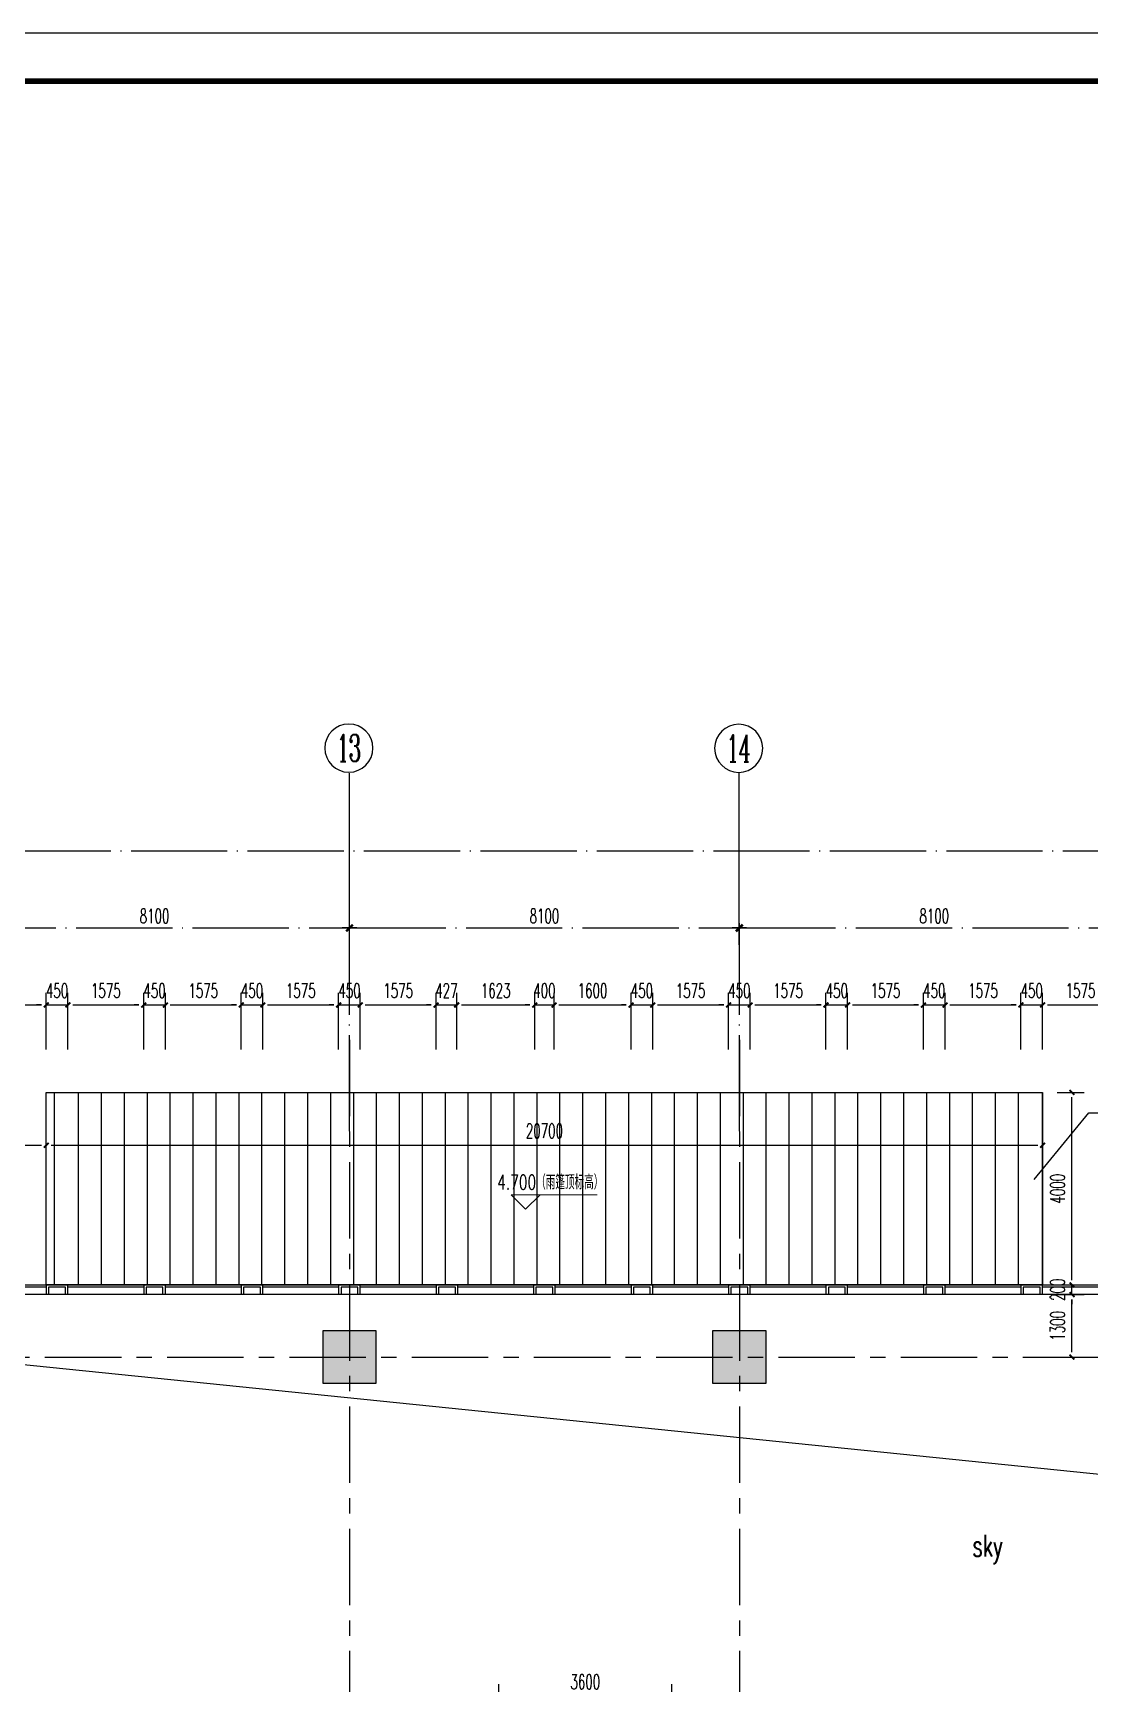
# Model space of a CAD drawing. Extents: x 824790 to 994147, y 4290613 to 4374713.
# Drawn here: x 917935 to 939895, y 4340402 to 4374713 of the extents above; entities that cross this region are included whole.
import ezdxf
from ezdxf.enums import TextEntityAlignment as Align

# ---------------------------------------------------------------- set-up
doc = ezdxf.new("R2010")
doc.units = 0
doc.header["$LTSCALE"] = 1000
doc.header["$MEASUREMENT"] = 0
for name, pattern in [('ACAD_ISO08W100', [36, 24, -3, 6, -3]), ('CENTER', [50.8, 31.75, -6.35, 6.35, -6.35]), ('DOTE', [2.42, 2, -0.2, 0.02, -0.2])]:
    doc.linetypes.add(name, pattern=pattern)
doc.layers.get('0').update_dxf_attribs({"color": 255, "linetype": 'CONTINUOUS'})
for name, color, linetype in [('A-AXIS', 3, 'CONTINUOUS'), ('A-AXIS-TEXT', 7, 'CONTINUOUS'), ('A-DIM', 201, 'CONTINUOUS'), ('A-DOTE', 8, 'ACAD_ISO08W100'), ('A-FIN-GRAN', 34, 'CONTINUOUS'), ('A-LINE', 254, 'CONTINUOUS'), ('A-NOTE', 150, 'CONTINUOUS'), ('A-TEXT-CN', 31, 'CONTINUOUS'), ('A-WALL', 2, 'CONTINUOUS'), ('A-WINDOW', 4, 'CONTINUOUS'), ('A_DIM_EX1', 171, 'CONTINUOUS'), ('AXIS_TEXT', 7, 'CONTINUOUS'), ('DOTE', 17, 'DOTE'), ('HATCH-F252', 252, 'CONTINUOUS'), ('S-COLUMN', 1, 'CONTINUOUS'), ('WINDOW', 4, 'CONTINUOUS'), ('图框', 7, 'CONTINUOUS')]:
    doc.layers.add(name, color=color, linetype=linetype)
doc.layers.add('A_LEVEL', color=135, linetype='CONTINUOUS', lineweight=0)
doc.styles.add('COMPLEX', font='COMPLEX')
doc.styles.add('DIM_FONT', font='SIMPLEX.shx', dxfattribs={"width": 0.6, "bigfont": 'GBCBIG.shx'})
doc.styles.add('MEN', font='tjromans.shx', dxfattribs={"width": 0.7, "bigfont": 'tjhztxt.shx'})
doc.styles.add('TONGJI-FONT', font='simplex.shx')
doc.dimstyles.new('DIM100', dxfattribs={"dimscale": 100, "dimtxt": 3, "dimasz": 0.01, "dimexe": 1, "dimexo": 1, "dimgap": 1, "dimtad": 1, "dimdec": 0, "dimtxsty": 'DIM_FONT', "dimblk1": 'h-_DIMX', "dimblk2": 'h-_DIMX', "dimsah": 1, "dimcen": 0.01, "dimclrd": 256, "dimclre": 256, "dimclrt": 7, "dimadec": 3, "dimazin": 3, "dimtfac": 1, "dimtdec": 0, "dimtix": 1, "dimtmove": 2, "dimatfit": 3, "dimldrblk": 'h-_DIMX', "dimtzin": 5, "dimarcsym": 0})
doc.dimstyles.new('DIMN', dxfattribs={"dimtxt": 300, "dimasz": 100, "dimexe": 250, "dimexo": 300, "dimgap": 150, "dimtad": 1, "dimdec": 0, "dimtxsty": 'DIM_FONT', "dimblk": 'h-_ArchTick', "dimcen": 2.5, "dimclrt": 7, "dimazin": 2, "dimtfac": 1, "dimtdec": 0, "dimtix": 1, "dimtmove": 2, "dimatfit": 3, "dimarcsym": 0})

# ---------------------------------------------------------------- blocks, each defined once
blk = doc.blocks.new('h-_DIMX')
blk.add_line((-150, 0), (150, 0))
at = {"const_width": 50}
blk.add_lwpolyline([(-70, -70), (70, 70)], dxfattribs=at)
blk = doc.blocks.new('h-_AXISO')
blk.add_circle((0, 0), 0.5)
at = {"layer": 'A-AXIS-TEXT', "style": 'COMPLEX', "width": 1.041667}
blk.add_attdef('A', text='', height=0.56, dxfattribs=at).set_placement((-0.25, -0.28), (0.25, -0.28), align=Align.FIT)
blk = doc.blocks.new('h-轴号横')
at = {"layer": 'DOTE', "linetype": 'ACAD_ISO08W100'}
for p, q in [((-2515961, -1877417), (-2515961, -1873854)), ((-2507861, -1877415), (-2507861, -1873853))]:
    blk.add_line(p, q, dxfattribs=at)
at = {"layer": 'A-AXIS'}
ref = blk.add_blockref('h-_AXISO', (-2515974, -1873330), dxfattribs=dict(at, xscale=-1000, yscale=1000, zscale=1000))
ref.add_attrib('A', '13', dxfattribs={"layer": 'AXIS_TEXT', "height": 560, "style": 'COMPLEX', "width": 0.646552}).set_placement((-2516224, -1873610), (-2515724, -1873610), align=Align.FIT)
ref = blk.add_blockref('h-_AXISO', (-2507874, -1873334), dxfattribs=dict(at, xscale=-1000, yscale=1000, zscale=1000))
ref.add_attrib('A', '14', dxfattribs={"layer": 'AXIS_TEXT', "height": 560, "style": 'COMPLEX', "width": 0.604839}).set_placement((-2508124, -1873614), (-2507624, -1873614), align=Align.FIT)
blk = doc.blocks.new('h-1')
at = {"layer": '图框'}
blk.add_line((2162, 399.3), (675.75, 399.3), dxfattribs=at)
at = {"layer": '图框', "const_width": 1.2}
blk.add_lwpolyline([(2152, -431.7), (2152, 389.3), (700.75, 389.3), (700.75, -431.7)], close=True, dxfattribs=at)
blk = doc.blocks.new('h-2层裙房幕墙')
at = {"layer": 'A-FIN-GRAN'}
for p, q in [((817261, 4036435), (816811, 4036435)), ((816811, 4036435), (816811, 4036235)), ((817211, 4036385), (816861, 4036385)), ((816861, 4036385), (816861, 4036235)), ((817211, 4036235), (817211, 4036385)), ((817261, 4036235), (817261, 4036435)), ((819286, 4036435), (818836, 4036435)), ((818836, 4036435), (818836, 4036235)), ((819236, 4036385), (818886, 4036385)), ((818886, 4036385), (818886, 4036235)), ((819236, 4036235), (819236, 4036385)), ((819286, 4036235), (819286, 4036435)), ((821311, 4036435), (820861, 4036435)), ((820861, 4036435), (820861, 4036235)), ((821261, 4036385), (820911, 4036385)), ((820911, 4036385), (820911, 4036235)), ((821261, 4036235), (821261, 4036385)), ((821311, 4036235), (821311, 4036435)), ((823336, 4036435), (822886, 4036435)), ((822886, 4036435), (822886, 4036235)), ((823286, 4036385), (822936, 4036385)), ((822936, 4036385), (822936, 4036235)), ((823286, 4036235), (823286, 4036385)), ((823336, 4036235), (823336, 4036435)), ((825361, 4036435), (824911, 4036435)), ((824911, 4036435), (824911, 4036235)), ((825311, 4036385), (824961, 4036385)), ((824961, 4036385), (824961, 4036235)), ((825311, 4036235), (825311, 4036385)), ((825361, 4036235), (825361, 4036435)), ((827386, 4036435), (826936, 4036435)), ((826936, 4036435), (826936, 4036235)), ((827336, 4036385), (826986, 4036385)), ((826986, 4036385), (826986, 4036235)), ((827336, 4036235), (827336, 4036385)), ((827386, 4036235), (827386, 4036435)), ((829411, 4036435), (828961, 4036435)), ((828961, 4036435), (828961, 4036235)), ((829361, 4036385), (829011, 4036385)), ((829011, 4036385), (829011, 4036235)), ((829361, 4036235), (829361, 4036385)), ((829411, 4036235), (829411, 4036435)), ((831436, 4036435), (830986, 4036435)), ((830986, 4036435), (830986, 4036235)), ((831386, 4036385), (831036, 4036385)), ((831036, 4036385), (831036, 4036235)), ((831386, 4036235), (831386, 4036385)), ((831436, 4036235), (831436, 4036435)), ((833461, 4036435), (833011, 4036435)), ((833011, 4036435), (833011, 4036235)), ((833411, 4036385), (833061, 4036385)), ((833061, 4036385), (833061, 4036235)), ((833411, 4036235), (833411, 4036385)), ((833461, 4036235), (833461, 4036435)), ((835486, 4036435), (835036, 4036435)), ((835036, 4036435), (835036, 4036235)), ((835436, 4036385), (835086, 4036385)), ((835086, 4036385), (835086, 4036235)), ((835436, 4036235), (835436, 4036385)), ((835486, 4036235), (835486, 4036435)), ((837511, 4036435), (837061, 4036435)), ((837061, 4036435), (837061, 4036235)), ((837461, 4036385), (837111, 4036385)), ((837111, 4036385), (837111, 4036235)), ((837461, 4036235), (837461, 4036385)), ((837511, 4036235), (837511, 4036435))]:
    blk.add_line(p, q, dxfattribs=at)
at = {"layer": 'WINDOW'}
for p, q in [((815236, 4036435), (851236, 4036435)), ((816811, 4036385), (815236, 4036385)), ((818836, 4036385), (817261, 4036385)), ((820861, 4036385), (819286, 4036385)), ((822886, 4036385), (821311, 4036385)), ((824911, 4036385), (823336, 4036385)), ((826936, 4036385), (825361, 4036385)), ((828961, 4036385), (827386, 4036385)), ((830986, 4036385), (829411, 4036385)), ((833011, 4036385), (831436, 4036385)), ((835036, 4036385), (833461, 4036385)), ((837061, 4036385), (835486, 4036385)), ((839086, 4036385), (837511, 4036385)), ((851236, 4036235), (815236, 4036235))]:
    blk.add_line(p, q, dxfattribs=at)
blk = doc.blocks.new('h-1100柱')
at = {"layer": 'HATCH-F252'}
blk.add_hatch(color=256, dxfattribs=at).paths.add_polyline_path([(917265, 4495302), (918365, 4495302), (918365, 4494202), (917265, 4494202)])
at = {"layer": 'S-COLUMN'}
blk.add_lwpolyline([(917265, 4495302), (918365, 4495302), (918365, 4494202), (917265, 4494202)], close=True, dxfattribs=at)
blk = doc.blocks.new('h-二层柱网')
at = {"layer": 'A-WALL'}
for p in [(206695, -147557), (214795, -147557)]:
    blk.add_blockref('h-1100柱', p, dxfattribs=at)
blk = doc.blocks.new('h-_ArchTick')
at = {"color": 0, "linetype": 'ByBlock', "const_width": 0.4}
blk.add_lwpolyline([(-0.5, -0.5), (0.5, 0.5)], dxfattribs=at)
blk = doc.blocks.new('*D200')
at = {"layer": 'A-DIM', "color": 0, "lineweight": -2, "transparency": 16777216}
for p, q in [((939210, 4352695), (939771, 4352695)), ((939521, 4348795), (939521, 4352595)), ((939210, 4348695), (939771, 4348695))]:
    blk.add_line(p, q, dxfattribs=at)
at = {"layer": 'A-DIM', "color": 0, "lineweight": -2, "transparency": 16777216, "xscale": 100, "yscale": 100, "zscale": 100}
for p, rotation in [((939521, 4352695), 90), ((939521, 4348695), 270)]:
    blk.add_blockref('h-_ArchTick', p, dxfattribs=dict(at, rotation=rotation))
at = {"layer": 'A-DIM', "color": 7, "transparency": 16777216, "insert": (939221, 4350695), "char_height": 300, "attachment_point": 5, "rotation": 90, "style": 'DIM_FONT'}
blk.add_mtext('\\A1;4000', dxfattribs=at)
blk = doc.blocks.new('*D201')
at = {"layer": 'A-DIM', "color": 0, "lineweight": -2, "transparency": 16777216}
for p, q in [((939521, 4348795), (939521, 4348895)), ((939210, 4348695), (939771, 4348695)), ((939521, 4348495), (939521, 4348695)), ((939210, 4348495), (939771, 4348495)), ((939521, 4348395), (939521, 4348295))]:
    blk.add_line(p, q, dxfattribs=at)
at = {"layer": 'A-DIM', "color": 0, "lineweight": -2, "transparency": 16777216, "xscale": 100, "yscale": 100, "zscale": 100}
for p, rotation in [((939521, 4348695), 270), ((939521, 4348495), 90)]:
    blk.add_blockref('h-_ArchTick', p, dxfattribs=dict(at, rotation=rotation))
at = {"layer": 'A-DIM', "color": 7, "transparency": 16777216, "insert": (939221, 4348595), "char_height": 300, "attachment_point": 5, "rotation": 90, "style": 'DIM_FONT'}
blk.add_mtext('\\A1;200', dxfattribs=at)
blk = doc.blocks.new('*D202')
at = {"layer": 'A-DIM', "color": 0, "lineweight": -2, "transparency": 16777216}
for p, q in [((939210, 4348495), (939771, 4348495)), ((939521, 4347295), (939521, 4348395)), ((939210, 4347195), (939771, 4347195))]:
    blk.add_line(p, q, dxfattribs=at)
at = {"layer": 'A-DIM', "color": 0, "lineweight": -2, "transparency": 16777216, "xscale": 100, "yscale": 100, "zscale": 100}
for p, rotation in [((939521, 4348495), 90), ((939521, 4347195), 270)]:
    blk.add_blockref('h-_ArchTick', p, dxfattribs=dict(at, rotation=rotation))
at = {"layer": 'A-DIM', "color": 7, "transparency": 16777216, "insert": (939221, 4347845), "char_height": 300, "attachment_point": 5, "rotation": 90, "style": 'DIM_FONT'}
blk.add_mtext('\\A1;1300', dxfattribs=at)
blk = doc.blocks.new('*D203')
at = {"layer": 'A-DIM', "color": 0, "lineweight": -2, "transparency": 16777216}
for p, q in [((916410, 4351310), (916410, 4351847)), ((916510, 4351597), (918110, 4351597)), ((918210, 4351310), (918210, 4351847))]:
    blk.add_line(p, q, dxfattribs=at)
at = {"layer": 'A-DIM', "color": 0, "lineweight": -2, "transparency": 16777216, "xscale": 100, "yscale": 100, "zscale": 100, "rotation": 180}
blk.add_blockref('h-_ArchTick', (916410, 4351597), dxfattribs=at)
at = {"layer": 'A-DIM', "color": 0, "lineweight": -2, "transparency": 16777216, "xscale": 100, "yscale": 100, "zscale": 100}
blk.add_blockref('h-_ArchTick', (918210, 4351597), dxfattribs=at)
at = {"layer": 'A-DIM', "color": 7, "transparency": 16777216, "insert": (917310, 4351897), "char_height": 300, "attachment_point": 5, "style": 'DIM_FONT'}
blk.add_mtext('\\A1;1800', dxfattribs=at)
blk = doc.blocks.new('*D204')
at = {"layer": 'A-DIM', "color": 0, "lineweight": -2, "transparency": 16777216}
for p, q in [((918210, 4351310), (918210, 4351847)), ((918310, 4351597), (938810, 4351597)), ((938910, 4351310), (938910, 4351847))]:
    blk.add_line(p, q, dxfattribs=at)
at = {"layer": 'A-DIM', "color": 0, "lineweight": -2, "transparency": 16777216, "xscale": 100, "yscale": 100, "zscale": 100, "rotation": 180}
blk.add_blockref('h-_ArchTick', (918210, 4351597), dxfattribs=at)
at = {"layer": 'A-DIM', "color": 0, "lineweight": -2, "transparency": 16777216, "xscale": 100, "yscale": 100, "zscale": 100}
blk.add_blockref('h-_ArchTick', (938910, 4351597), dxfattribs=at)
at = {"layer": 'A-DIM', "color": 7, "transparency": 16777216, "insert": (928560, 4351897), "char_height": 300, "attachment_point": 5, "style": 'DIM_FONT'}
blk.add_mtext('\\A1;20700', dxfattribs=at)
blk = doc.blocks.new('*D342')
at = {"layer": 'A-DIM', "color": 0, "lineweight": -2, "transparency": 16777216}
for p, q in [((938910, 4353589), (938910, 4354763)), ((940485, 4353589), (940485, 4354763)), ((939010, 4354513), (940385, 4354513))]:
    blk.add_line(p, q, dxfattribs=at)
at = {"layer": 'A-DIM', "color": 0, "lineweight": -2, "transparency": 16777216, "xscale": 100, "yscale": 100, "zscale": 100, "rotation": 180}
blk.add_blockref('h-_ArchTick', (938910, 4354513), dxfattribs=at)
at = {"layer": 'A-DIM', "color": 0, "lineweight": -2, "transparency": 16777216, "xscale": 100, "yscale": 100, "zscale": 100}
blk.add_blockref('h-_ArchTick', (940485, 4354513), dxfattribs=at)
at = {"layer": 'A-DIM', "color": 7, "transparency": 16777216, "insert": (939697, 4354813), "char_height": 300, "attachment_point": 5, "style": 'DIM_FONT'}
blk.add_mtext('\\A1;1575', dxfattribs=at)
blk = doc.blocks.new('*D343')
at = {"layer": 'A-DIM', "color": 0, "lineweight": -2, "transparency": 16777216}
for p, q in [((938460, 4353589), (938460, 4354763)), ((938910, 4353589), (938910, 4354763)), ((938360, 4354513), (938260, 4354513)), ((938460, 4354513), (938910, 4354513)), ((939010, 4354513), (939110, 4354513))]:
    blk.add_line(p, q, dxfattribs=at)
at = {"layer": 'A-DIM', "color": 0, "lineweight": -2, "transparency": 16777216, "xscale": 100, "yscale": 100, "zscale": 100}
blk.add_blockref('h-_ArchTick', (938460, 4354513), dxfattribs=at)
at = {"layer": 'A-DIM', "color": 0, "lineweight": -2, "transparency": 16777216, "xscale": 100, "yscale": 100, "zscale": 100, "rotation": 180}
blk.add_blockref('h-_ArchTick', (938910, 4354513), dxfattribs=at)
at = {"layer": 'A-DIM', "color": 7, "transparency": 16777216, "insert": (938685, 4354813), "char_height": 300, "attachment_point": 5, "style": 'DIM_FONT'}
blk.add_mtext('\\A1;450', dxfattribs=at)
blk = doc.blocks.new('*D344')
at = {"layer": 'A-DIM', "color": 0, "lineweight": -2, "transparency": 16777216}
for p, q in [((936885, 4353589), (936885, 4354763)), ((938460, 4353589), (938460, 4354763)), ((936985, 4354513), (938360, 4354513))]:
    blk.add_line(p, q, dxfattribs=at)
at = {"layer": 'A-DIM', "color": 0, "lineweight": -2, "transparency": 16777216, "xscale": 100, "yscale": 100, "zscale": 100, "rotation": 180}
blk.add_blockref('h-_ArchTick', (936885, 4354513), dxfattribs=at)
at = {"layer": 'A-DIM', "color": 0, "lineweight": -2, "transparency": 16777216, "xscale": 100, "yscale": 100, "zscale": 100}
blk.add_blockref('h-_ArchTick', (938460, 4354513), dxfattribs=at)
at = {"layer": 'A-DIM', "color": 7, "transparency": 16777216, "insert": (937672, 4354813), "char_height": 300, "attachment_point": 5, "style": 'DIM_FONT'}
blk.add_mtext('\\A1;1575', dxfattribs=at)
blk = doc.blocks.new('*D345')
at = {"layer": 'A-DIM', "color": 0, "lineweight": -2, "transparency": 16777216}
for p, q in [((936435, 4353589), (936435, 4354763)), ((936885, 4353589), (936885, 4354763)), ((936335, 4354513), (936235, 4354513)), ((936435, 4354513), (936885, 4354513)), ((936985, 4354513), (937085, 4354513))]:
    blk.add_line(p, q, dxfattribs=at)
at = {"layer": 'A-DIM', "color": 0, "lineweight": -2, "transparency": 16777216, "xscale": 100, "yscale": 100, "zscale": 100}
blk.add_blockref('h-_ArchTick', (936435, 4354513), dxfattribs=at)
at = {"layer": 'A-DIM', "color": 0, "lineweight": -2, "transparency": 16777216, "xscale": 100, "yscale": 100, "zscale": 100, "rotation": 180}
blk.add_blockref('h-_ArchTick', (936885, 4354513), dxfattribs=at)
at = {"layer": 'A-DIM', "color": 7, "transparency": 16777216, "insert": (936660, 4354813), "char_height": 300, "attachment_point": 5, "style": 'DIM_FONT'}
blk.add_mtext('\\A1;450', dxfattribs=at)
blk = doc.blocks.new('*D346')
at = {"layer": 'A-DIM', "color": 0, "lineweight": -2, "transparency": 16777216}
for p, q in [((934860, 4353589), (934860, 4354763)), ((936435, 4353589), (936435, 4354763)), ((934960, 4354513), (936335, 4354513))]:
    blk.add_line(p, q, dxfattribs=at)
at = {"layer": 'A-DIM', "color": 0, "lineweight": -2, "transparency": 16777216, "xscale": 100, "yscale": 100, "zscale": 100, "rotation": 180}
blk.add_blockref('h-_ArchTick', (934860, 4354513), dxfattribs=at)
at = {"layer": 'A-DIM', "color": 0, "lineweight": -2, "transparency": 16777216, "xscale": 100, "yscale": 100, "zscale": 100}
blk.add_blockref('h-_ArchTick', (936435, 4354513), dxfattribs=at)
at = {"layer": 'A-DIM', "color": 7, "transparency": 16777216, "insert": (935647, 4354813), "char_height": 300, "attachment_point": 5, "style": 'DIM_FONT'}
blk.add_mtext('\\A1;1575', dxfattribs=at)
blk = doc.blocks.new('*D347')
at = {"layer": 'A-DIM', "color": 0, "lineweight": -2, "transparency": 16777216}
for p, q in [((934410, 4353589), (934410, 4354763)), ((934860, 4353589), (934860, 4354763)), ((934310, 4354513), (934210, 4354513)), ((934410, 4354513), (934860, 4354513)), ((934960, 4354513), (935060, 4354513))]:
    blk.add_line(p, q, dxfattribs=at)
at = {"layer": 'A-DIM', "color": 0, "lineweight": -2, "transparency": 16777216, "xscale": 100, "yscale": 100, "zscale": 100}
blk.add_blockref('h-_ArchTick', (934410, 4354513), dxfattribs=at)
at = {"layer": 'A-DIM', "color": 0, "lineweight": -2, "transparency": 16777216, "xscale": 100, "yscale": 100, "zscale": 100, "rotation": 180}
blk.add_blockref('h-_ArchTick', (934860, 4354513), dxfattribs=at)
at = {"layer": 'A-DIM', "color": 7, "transparency": 16777216, "insert": (934635, 4354813), "char_height": 300, "attachment_point": 5, "style": 'DIM_FONT'}
blk.add_mtext('\\A1;450', dxfattribs=at)
blk = doc.blocks.new('*D348')
at = {"layer": 'A-DIM', "color": 0, "lineweight": -2, "transparency": 16777216}
for p, q in [((932835, 4353589), (932835, 4354763)), ((934410, 4353589), (934410, 4354763)), ((932935, 4354513), (934310, 4354513))]:
    blk.add_line(p, q, dxfattribs=at)
at = {"layer": 'A-DIM', "color": 0, "lineweight": -2, "transparency": 16777216, "xscale": 100, "yscale": 100, "zscale": 100, "rotation": 180}
blk.add_blockref('h-_ArchTick', (932835, 4354513), dxfattribs=at)
at = {"layer": 'A-DIM', "color": 0, "lineweight": -2, "transparency": 16777216, "xscale": 100, "yscale": 100, "zscale": 100}
blk.add_blockref('h-_ArchTick', (934410, 4354513), dxfattribs=at)
at = {"layer": 'A-DIM', "color": 7, "transparency": 16777216, "insert": (933622, 4354813), "char_height": 300, "attachment_point": 5, "style": 'DIM_FONT'}
blk.add_mtext('\\A1;1575', dxfattribs=at)
blk = doc.blocks.new('*D349')
at = {"layer": 'A-DIM', "color": 0, "lineweight": -2, "transparency": 16777216}
for p, q in [((932385, 4353589), (932385, 4354763)), ((932835, 4353589), (932835, 4354763)), ((932285, 4354513), (932185, 4354513)), ((932385, 4354513), (932835, 4354513)), ((932935, 4354513), (933035, 4354513))]:
    blk.add_line(p, q, dxfattribs=at)
at = {"layer": 'A-DIM', "color": 0, "lineweight": -2, "transparency": 16777216, "xscale": 100, "yscale": 100, "zscale": 100}
blk.add_blockref('h-_ArchTick', (932385, 4354513), dxfattribs=at)
at = {"layer": 'A-DIM', "color": 0, "lineweight": -2, "transparency": 16777216, "xscale": 100, "yscale": 100, "zscale": 100, "rotation": 180}
blk.add_blockref('h-_ArchTick', (932835, 4354513), dxfattribs=at)
at = {"layer": 'A-DIM', "color": 7, "transparency": 16777216, "insert": (932610, 4354813), "char_height": 300, "attachment_point": 5, "style": 'DIM_FONT'}
blk.add_mtext('\\A1;450', dxfattribs=at)
blk = doc.blocks.new('*D350')
at = {"layer": 'A-DIM', "color": 0, "lineweight": -2, "transparency": 16777216}
for p, q in [((930810, 4353589), (930810, 4354763)), ((932385, 4353589), (932385, 4354763)), ((930910, 4354513), (932285, 4354513))]:
    blk.add_line(p, q, dxfattribs=at)
at = {"layer": 'A-DIM', "color": 0, "lineweight": -2, "transparency": 16777216, "xscale": 100, "yscale": 100, "zscale": 100, "rotation": 180}
blk.add_blockref('h-_ArchTick', (930810, 4354513), dxfattribs=at)
at = {"layer": 'A-DIM', "color": 0, "lineweight": -2, "transparency": 16777216, "xscale": 100, "yscale": 100, "zscale": 100}
blk.add_blockref('h-_ArchTick', (932385, 4354513), dxfattribs=at)
at = {"layer": 'A-DIM', "color": 7, "transparency": 16777216, "insert": (931597, 4354813), "char_height": 300, "attachment_point": 5, "style": 'DIM_FONT'}
blk.add_mtext('\\A1;1575', dxfattribs=at)
blk = doc.blocks.new('*D351')
at = {"layer": 'A-DIM', "color": 0, "lineweight": -2, "transparency": 16777216}
for p, q in [((930360, 4353589), (930360, 4354763)), ((930810, 4353589), (930810, 4354763)), ((930260, 4354513), (930160, 4354513)), ((930360, 4354513), (930810, 4354513)), ((930910, 4354513), (931010, 4354513))]:
    blk.add_line(p, q, dxfattribs=at)
at = {"layer": 'A-DIM', "color": 0, "lineweight": -2, "transparency": 16777216, "xscale": 100, "yscale": 100, "zscale": 100}
blk.add_blockref('h-_ArchTick', (930360, 4354513), dxfattribs=at)
at = {"layer": 'A-DIM', "color": 0, "lineweight": -2, "transparency": 16777216, "xscale": 100, "yscale": 100, "zscale": 100, "rotation": 180}
blk.add_blockref('h-_ArchTick', (930810, 4354513), dxfattribs=at)
at = {"layer": 'A-DIM', "color": 7, "transparency": 16777216, "insert": (930585, 4354813), "char_height": 300, "attachment_point": 5, "style": 'DIM_FONT'}
blk.add_mtext('\\A1;450', dxfattribs=at)
blk = doc.blocks.new('*D352')
at = {"layer": 'A-DIM', "color": 0, "lineweight": -2, "transparency": 16777216}
for p, q in [((928760, 4353589), (928760, 4354763)), ((930360, 4353589), (930360, 4354763)), ((928860, 4354513), (930260, 4354513))]:
    blk.add_line(p, q, dxfattribs=at)
at = {"layer": 'A-DIM', "color": 0, "lineweight": -2, "transparency": 16777216, "xscale": 100, "yscale": 100, "zscale": 100, "rotation": 180}
blk.add_blockref('h-_ArchTick', (928760, 4354513), dxfattribs=at)
at = {"layer": 'A-DIM', "color": 0, "lineweight": -2, "transparency": 16777216, "xscale": 100, "yscale": 100, "zscale": 100}
blk.add_blockref('h-_ArchTick', (930360, 4354513), dxfattribs=at)
at = {"layer": 'A-DIM', "color": 7, "transparency": 16777216, "insert": (929560, 4354813), "char_height": 300, "attachment_point": 5, "style": 'DIM_FONT'}
blk.add_mtext('\\A1;1600', dxfattribs=at)
blk = doc.blocks.new('*D353')
at = {"layer": 'A-DIM', "color": 0, "lineweight": -2, "transparency": 16777216}
for p, q in [((928360, 4353589), (928360, 4354763)), ((928760, 4353589), (928760, 4354763)), ((928260, 4354513), (928160, 4354513)), ((928360, 4354513), (928760, 4354513)), ((928860, 4354513), (928960, 4354513))]:
    blk.add_line(p, q, dxfattribs=at)
at = {"layer": 'A-DIM', "color": 0, "lineweight": -2, "transparency": 16777216, "xscale": 100, "yscale": 100, "zscale": 100}
blk.add_blockref('h-_ArchTick', (928360, 4354513), dxfattribs=at)
at = {"layer": 'A-DIM', "color": 0, "lineweight": -2, "transparency": 16777216, "xscale": 100, "yscale": 100, "zscale": 100, "rotation": 180}
blk.add_blockref('h-_ArchTick', (928760, 4354513), dxfattribs=at)
at = {"layer": 'A-DIM', "color": 7, "transparency": 16777216, "insert": (928560, 4354813), "char_height": 300, "attachment_point": 5, "style": 'DIM_FONT'}
blk.add_mtext('\\A1;400', dxfattribs=at)
blk = doc.blocks.new('*D354')
at = {"layer": 'A-DIM', "color": 0, "lineweight": -2, "transparency": 16777216}
for p, q in [((926737, 4353589), (926737, 4354763)), ((928360, 4353589), (928360, 4354763)), ((926837, 4354513), (928260, 4354513))]:
    blk.add_line(p, q, dxfattribs=at)
at = {"layer": 'A-DIM', "color": 0, "lineweight": -2, "transparency": 16777216, "xscale": 100, "yscale": 100, "zscale": 100, "rotation": 180}
blk.add_blockref('h-_ArchTick', (926737, 4354513), dxfattribs=at)
at = {"layer": 'A-DIM', "color": 0, "lineweight": -2, "transparency": 16777216, "xscale": 100, "yscale": 100, "zscale": 100}
blk.add_blockref('h-_ArchTick', (928360, 4354513), dxfattribs=at)
at = {"layer": 'A-DIM', "color": 7, "transparency": 16777216, "insert": (927548, 4354813), "char_height": 300, "attachment_point": 5, "style": 'DIM_FONT'}
blk.add_mtext('\\A1;1623', dxfattribs=at)
blk = doc.blocks.new('*D355')
at = {"layer": 'A-DIM', "color": 0, "lineweight": -2, "transparency": 16777216}
for p, q in [((926310, 4353589), (926310, 4354763)), ((926737, 4353589), (926737, 4354763)), ((926210, 4354513), (926110, 4354513)), ((926310, 4354513), (926737, 4354513)), ((926837, 4354513), (926937, 4354513))]:
    blk.add_line(p, q, dxfattribs=at)
at = {"layer": 'A-DIM', "color": 0, "lineweight": -2, "transparency": 16777216, "xscale": 100, "yscale": 100, "zscale": 100}
blk.add_blockref('h-_ArchTick', (926310, 4354513), dxfattribs=at)
at = {"layer": 'A-DIM', "color": 0, "lineweight": -2, "transparency": 16777216, "xscale": 100, "yscale": 100, "zscale": 100, "rotation": 180}
blk.add_blockref('h-_ArchTick', (926737, 4354513), dxfattribs=at)
at = {"layer": 'A-DIM', "color": 7, "transparency": 16777216, "insert": (926523, 4354813), "char_height": 300, "attachment_point": 5, "style": 'DIM_FONT'}
blk.add_mtext('\\A1;427', dxfattribs=at)
blk = doc.blocks.new('*D356')
at = {"layer": 'A-DIM', "color": 0, "lineweight": -2, "transparency": 16777216}
for p, q in [((924735, 4353589), (924735, 4354763)), ((926310, 4353589), (926310, 4354763)), ((924835, 4354513), (926210, 4354513))]:
    blk.add_line(p, q, dxfattribs=at)
at = {"layer": 'A-DIM', "color": 0, "lineweight": -2, "transparency": 16777216, "xscale": 100, "yscale": 100, "zscale": 100, "rotation": 180}
blk.add_blockref('h-_ArchTick', (924735, 4354513), dxfattribs=at)
at = {"layer": 'A-DIM', "color": 0, "lineweight": -2, "transparency": 16777216, "xscale": 100, "yscale": 100, "zscale": 100}
blk.add_blockref('h-_ArchTick', (926310, 4354513), dxfattribs=at)
at = {"layer": 'A-DIM', "color": 7, "transparency": 16777216, "insert": (925522, 4354813), "char_height": 300, "attachment_point": 5, "style": 'DIM_FONT'}
blk.add_mtext('\\A1;1575', dxfattribs=at)
blk = doc.blocks.new('*D357')
at = {"layer": 'A-DIM', "color": 0, "lineweight": -2, "transparency": 16777216}
for p, q in [((924285, 4353589), (924285, 4354763)), ((924735, 4353589), (924735, 4354763)), ((924185, 4354513), (924085, 4354513)), ((924285, 4354513), (924735, 4354513)), ((924835, 4354513), (924935, 4354513))]:
    blk.add_line(p, q, dxfattribs=at)
at = {"layer": 'A-DIM', "color": 0, "lineweight": -2, "transparency": 16777216, "xscale": 100, "yscale": 100, "zscale": 100}
blk.add_blockref('h-_ArchTick', (924285, 4354513), dxfattribs=at)
at = {"layer": 'A-DIM', "color": 0, "lineweight": -2, "transparency": 16777216, "xscale": 100, "yscale": 100, "zscale": 100, "rotation": 180}
blk.add_blockref('h-_ArchTick', (924735, 4354513), dxfattribs=at)
at = {"layer": 'A-DIM', "color": 7, "transparency": 16777216, "insert": (924510, 4354813), "char_height": 300, "attachment_point": 5, "style": 'DIM_FONT'}
blk.add_mtext('\\A1;450', dxfattribs=at)
blk = doc.blocks.new('*D358')
at = {"layer": 'A-DIM', "color": 0, "lineweight": -2, "transparency": 16777216}
for p, q in [((922710, 4353589), (922710, 4354763)), ((924285, 4353589), (924285, 4354763)), ((922810, 4354513), (924185, 4354513))]:
    blk.add_line(p, q, dxfattribs=at)
at = {"layer": 'A-DIM', "color": 0, "lineweight": -2, "transparency": 16777216, "xscale": 100, "yscale": 100, "zscale": 100, "rotation": 180}
blk.add_blockref('h-_ArchTick', (922710, 4354513), dxfattribs=at)
at = {"layer": 'A-DIM', "color": 0, "lineweight": -2, "transparency": 16777216, "xscale": 100, "yscale": 100, "zscale": 100}
blk.add_blockref('h-_ArchTick', (924285, 4354513), dxfattribs=at)
at = {"layer": 'A-DIM', "color": 7, "transparency": 16777216, "insert": (923497, 4354813), "char_height": 300, "attachment_point": 5, "style": 'DIM_FONT'}
blk.add_mtext('\\A1;1575', dxfattribs=at)
blk = doc.blocks.new('*D359')
at = {"layer": 'A-DIM', "color": 0, "lineweight": -2, "transparency": 16777216}
for p, q in [((922260, 4353589), (922260, 4354763)), ((922710, 4353589), (922710, 4354763)), ((922160, 4354513), (922060, 4354513)), ((922260, 4354513), (922710, 4354513)), ((922810, 4354513), (922910, 4354513))]:
    blk.add_line(p, q, dxfattribs=at)
at = {"layer": 'A-DIM', "color": 0, "lineweight": -2, "transparency": 16777216, "xscale": 100, "yscale": 100, "zscale": 100}
blk.add_blockref('h-_ArchTick', (922260, 4354513), dxfattribs=at)
at = {"layer": 'A-DIM', "color": 0, "lineweight": -2, "transparency": 16777216, "xscale": 100, "yscale": 100, "zscale": 100, "rotation": 180}
blk.add_blockref('h-_ArchTick', (922710, 4354513), dxfattribs=at)
at = {"layer": 'A-DIM', "color": 7, "transparency": 16777216, "insert": (922485, 4354813), "char_height": 300, "attachment_point": 5, "style": 'DIM_FONT'}
blk.add_mtext('\\A1;450', dxfattribs=at)
blk = doc.blocks.new('*D360')
at = {"layer": 'A-DIM', "color": 0, "lineweight": -2, "transparency": 16777216}
for p, q in [((920685, 4353589), (920685, 4354763)), ((922260, 4353589), (922260, 4354763)), ((920785, 4354513), (922160, 4354513))]:
    blk.add_line(p, q, dxfattribs=at)
at = {"layer": 'A-DIM', "color": 0, "lineweight": -2, "transparency": 16777216, "xscale": 100, "yscale": 100, "zscale": 100, "rotation": 180}
blk.add_blockref('h-_ArchTick', (920685, 4354513), dxfattribs=at)
at = {"layer": 'A-DIM', "color": 0, "lineweight": -2, "transparency": 16777216, "xscale": 100, "yscale": 100, "zscale": 100}
blk.add_blockref('h-_ArchTick', (922260, 4354513), dxfattribs=at)
at = {"layer": 'A-DIM', "color": 7, "transparency": 16777216, "insert": (921472, 4354813), "char_height": 300, "attachment_point": 5, "style": 'DIM_FONT'}
blk.add_mtext('\\A1;1575', dxfattribs=at)
blk = doc.blocks.new('*D361')
at = {"layer": 'A-DIM', "color": 0, "lineweight": -2, "transparency": 16777216}
for p, q in [((920235, 4353589), (920235, 4354763)), ((920685, 4353589), (920685, 4354763)), ((920135, 4354513), (920035, 4354513)), ((920235, 4354513), (920685, 4354513)), ((920785, 4354513), (920885, 4354513))]:
    blk.add_line(p, q, dxfattribs=at)
at = {"layer": 'A-DIM', "color": 0, "lineweight": -2, "transparency": 16777216, "xscale": 100, "yscale": 100, "zscale": 100}
blk.add_blockref('h-_ArchTick', (920235, 4354513), dxfattribs=at)
at = {"layer": 'A-DIM', "color": 0, "lineweight": -2, "transparency": 16777216, "xscale": 100, "yscale": 100, "zscale": 100, "rotation": 180}
blk.add_blockref('h-_ArchTick', (920685, 4354513), dxfattribs=at)
at = {"layer": 'A-DIM', "color": 7, "transparency": 16777216, "insert": (920460, 4354813), "char_height": 300, "attachment_point": 5, "style": 'DIM_FONT'}
blk.add_mtext('\\A1;450', dxfattribs=at)
blk = doc.blocks.new('*D362')
at = {"layer": 'A-DIM', "color": 0, "lineweight": -2, "transparency": 16777216}
for p, q in [((918660, 4353589), (918660, 4354763)), ((920235, 4353589), (920235, 4354763)), ((918760, 4354513), (920135, 4354513))]:
    blk.add_line(p, q, dxfattribs=at)
at = {"layer": 'A-DIM', "color": 0, "lineweight": -2, "transparency": 16777216, "xscale": 100, "yscale": 100, "zscale": 100, "rotation": 180}
blk.add_blockref('h-_ArchTick', (918660, 4354513), dxfattribs=at)
at = {"layer": 'A-DIM', "color": 0, "lineweight": -2, "transparency": 16777216, "xscale": 100, "yscale": 100, "zscale": 100}
blk.add_blockref('h-_ArchTick', (920235, 4354513), dxfattribs=at)
at = {"layer": 'A-DIM', "color": 7, "transparency": 16777216, "insert": (919447, 4354813), "char_height": 300, "attachment_point": 5, "style": 'DIM_FONT'}
blk.add_mtext('\\A1;1575', dxfattribs=at)
blk = doc.blocks.new('*D363')
at = {"layer": 'A-DIM', "color": 0, "lineweight": -2, "transparency": 16777216}
for p, q in [((918210, 4353589), (918210, 4354763)), ((918660, 4353589), (918660, 4354763)), ((918110, 4354513), (918010, 4354513)), ((918210, 4354513), (918660, 4354513)), ((918760, 4354513), (918860, 4354513))]:
    blk.add_line(p, q, dxfattribs=at)
at = {"layer": 'A-DIM', "color": 0, "lineweight": -2, "transparency": 16777216, "xscale": 100, "yscale": 100, "zscale": 100}
blk.add_blockref('h-_ArchTick', (918210, 4354513), dxfattribs=at)
at = {"layer": 'A-DIM', "color": 0, "lineweight": -2, "transparency": 16777216, "xscale": 100, "yscale": 100, "zscale": 100, "rotation": 180}
blk.add_blockref('h-_ArchTick', (918660, 4354513), dxfattribs=at)
at = {"layer": 'A-DIM', "color": 7, "transparency": 16777216, "insert": (918435, 4354813), "char_height": 300, "attachment_point": 5, "style": 'DIM_FONT'}
blk.add_mtext('\\A1;450', dxfattribs=at)
blk = doc.blocks.new('*D364')
at = {"layer": 'A-DIM', "color": 0, "lineweight": -2, "transparency": 16777216}
for p, q in [((916635, 4353589), (916635, 4354763)), ((918210, 4353589), (918210, 4354763)), ((916735, 4354513), (918110, 4354513))]:
    blk.add_line(p, q, dxfattribs=at)
at = {"layer": 'A-DIM', "color": 0, "lineweight": -2, "transparency": 16777216, "xscale": 100, "yscale": 100, "zscale": 100, "rotation": 180}
blk.add_blockref('h-_ArchTick', (916635, 4354513), dxfattribs=at)
at = {"layer": 'A-DIM', "color": 0, "lineweight": -2, "transparency": 16777216, "xscale": 100, "yscale": 100, "zscale": 100}
blk.add_blockref('h-_ArchTick', (918210, 4354513), dxfattribs=at)
at = {"layer": 'A-DIM', "color": 7, "transparency": 16777216, "insert": (917422, 4354813), "char_height": 300, "attachment_point": 5, "style": 'DIM_FONT'}
blk.add_mtext('\\A1;1575', dxfattribs=at)
blk = doc.blocks.new('*D517')
at = {"layer": 'A-DIM', "color": 0, "lineweight": -2, "transparency": 16777216}
for p, q in [((927610, 4339945), (927610, 4340397)), ((931210, 4339945), (931210, 4340397)), ((927710, 4340147), (931110, 4340147))]:
    blk.add_line(p, q, dxfattribs=at)
at = {"layer": 'A-DIM', "color": 0, "lineweight": -2, "transparency": 16777216, "xscale": 100, "yscale": 100, "zscale": 100, "rotation": 180}
blk.add_blockref('h-_ArchTick', (927610, 4340147), dxfattribs=at)
at = {"layer": 'A-DIM', "color": 0, "lineweight": -2, "transparency": 16777216, "xscale": 100, "yscale": 100, "zscale": 100}
blk.add_blockref('h-_ArchTick', (931210, 4340147), dxfattribs=at)
at = {"layer": 'A-DIM', "color": 7, "transparency": 16777216, "insert": (929410, 4340447), "char_height": 300, "attachment_point": 5, "style": 'DIM_FONT'}
blk.add_mtext('\\A1;3600', dxfattribs=at)
blk = doc.blocks.new('h-wrt')
at = {"layer": 'A-DOTE', "linetype": 'CENTER', "ltscale": 0.05}
for p, q in [((-2516128.9, -1744636.2), (-2516128.9, -1784214.6)), ((-2508028.9, -1744636.2), (-2508028.9, -1784214.6)), ((-2603736, -1751229), (-2483728.3, -1751229))]:
    blk.add_line(p, q, dxfattribs=at)
at = {"layer": 'A_DIM_EX1'}
blk.add_blockref('h-轴号横', (-168.1, 134757.2), dxfattribs=at)
at = {"layer": 'A-AXIS'}
for base, p1, p2 in [((-2487228.9, -1740710.9), (-2600528.9, -1746536.2), (-2487228.9, -1746636.2)), ((-2516128.8, -1742310.9), (-2524228.8, -1746636.2), (-2516128.8, -1746636.2)), ((-2508028.8, -1742310.9), (-2516128.8, -1746636.2), (-2508028.8, -1746636.2)), ((-2499928.8, -1742310.9), (-2508028.8, -1746636.2), (-2499928.8, -1746636.2))]:
    blk.add_linear_dim(base=base, p1=p1, p2=p2, dimstyle='DIM100', dxfattribs=at).render()

msp = doc.modelspace()

# ---------------------------------------------------------------- linework, layer by layer
at = {"layer": 'A-LINE'}
msp.add_line((909359.9, 4347895.4), (946003.9, 4344158.7), dxfattribs=at)
at = {"layer": 'A-NOTE'}
msp.add_lwpolyline([(938731.9, 4350888.3), (939869.8, 4352268.5), (944666.3, 4352268.5)], dxfattribs=at)
at = {"layer": 'A-WINDOW'}
for p, q in [((918381.1, 4348695.4), (918381.1, 4352695.4)), ((918882.4, 4348695.4), (918882.4, 4352695.4)), ((919358.6, 4348695.4), (919358.6, 4352695.4)), ((919834.9, 4348695.4), (919834.9, 4352695.4)), ((920311.1, 4348695.4), (920311.1, 4352695.4)), ((920787.4, 4348695.4), (920787.4, 4352695.4)), ((921263.6, 4348695.4), (921263.6, 4352695.4)), ((921739.9, 4348695.4), (921739.9, 4352695.4)), ((922216.1, 4348695.4), (922216.1, 4352695.4)), ((922692.4, 4348695.4), (922692.4, 4352695.4)), ((923168.6, 4348695.4), (923168.6, 4352695.4)), ((923644.9, 4348695.4), (923644.9, 4352695.4)), ((924121.1, 4348695.4), (924121.1, 4352695.4)), ((924597.4, 4348695.4), (924597.4, 4352695.4)), ((925073.6, 4348695.4), (925073.6, 4352695.4)), ((925549.9, 4348695.4), (925549.9, 4352695.4)), ((926026.1, 4348695.4), (926026.1, 4352695.4)), ((926502.4, 4348695.4), (926502.4, 4352695.4)), ((926978.6, 4348695.4), (926978.6, 4352695.4)), ((927454.9, 4348695.4), (927454.9, 4352695.4)), ((927931.1, 4348695.4), (927931.1, 4352695.4)), ((928407.4, 4348695.4), (928407.4, 4352695.4)), ((928883.6, 4348695.4), (928883.6, 4352695.4)), ((929359.9, 4348695.4), (929359.9, 4352695.4)), ((929836.1, 4348695.4), (929836.1, 4352695.4)), ((930312.4, 4348695.4), (930312.4, 4352695.4)), ((930788.6, 4348695.4), (930788.6, 4352695.4)), ((931264.9, 4348695.4), (931264.9, 4352695.4)), ((931741.1, 4348695.4), (931741.1, 4352695.4)), ((932217.4, 4348695.4), (932217.4, 4352695.4)), ((932693.6, 4348695.4), (932693.6, 4352695.4)), ((933169.9, 4348695.4), (933169.9, 4352695.4)), ((933646.1, 4348695.4), (933646.1, 4352695.4)), ((934122.4, 4348695.4), (934122.4, 4352695.4)), ((934598.6, 4348695.4), (934598.6, 4352695.4)), ((935074.9, 4348695.4), (935074.9, 4352695.4)), ((935551.1, 4348695.4), (935551.1, 4352695.4)), ((936027.4, 4348695.4), (936027.4, 4352695.4)), ((936503.6, 4348695.4), (936503.6, 4352695.4)), ((936979.9, 4348695.4), (936979.9, 4352695.4)), ((937456.1, 4348695.4), (937456.1, 4352695.4)), ((937932.4, 4348695.4), (937932.4, 4352695.4)), ((938408.6, 4348695.4), (938408.6, 4352695.4)), ((938909.9, 4348695.4), (938909.9, 4352695.4))]:
    msp.add_line(p, q, dxfattribs=at)
msp.add_lwpolyline([(918209.9, 4352695.4), (938909.9, 4352695.4), (938909.9, 4348695.4), (918209.9, 4348695.4)], close=True, dxfattribs=at)
at = {"layer": 'A_LEVEL'}
msp.add_lwpolyline([(928469, 4350568), (928169, 4350268), (927869, 4350568), (929654.3, 4350568)], dxfattribs=at)

# ---------------------------------------------------------------- block references
at = {"layer": 'A-WINDOW'}
msp.add_blockref('h-2层裙房幕墙', (101399, 312260.4), dxfattribs=at)
at = {"layer": 'DOTE'}
msp.add_blockref('h-wrt', (3440638.8, 6098424.3), dxfattribs=at)
at = {"layer": 'S-COLUMN'}
msp.add_blockref('h-二层柱网', (-200000, 0), dxfattribs=at)
at = {"layer": '图框', "xscale": 100, "yscale": 100, "zscale": 100}
msp.add_blockref('h-1', (757214.8, 4334782.9), dxfattribs=at)

# ---------------------------------------------------------------- texts
at = {"layer": 'A-TEXT-CN', "style": 'TONGJI-FONT', "width": 0.65}
msp.add_text('sky', height=450, dxfattribs=at).set_placement((937452.4, 4343051.3))
at = {"layer": 'A_LEVEL', "style": 'MEN', "width": 0.7}
msp.add_attdef('4.700（雨篷顶标高）', text='1', height=300, dxfattribs=at).set_placement((929784.7, 4350680.3, -0.3), align=Align.RIGHT)

# ---------------------------------------------------------------- dimensions: what is measured, and where the dimension line sits
at = {"layer": 'A-DIM'}
for p1, p2, distance, picture, middle in [((916634.9, 4353289.1), (918209.9, 4353289.1), 1224.3, '*D364', (917422.4, 4354813.4)), ((918209.9, 4353289.1), (918659.9, 4353289.1), 1224.3, '*D363', (918434.9, 4354813.4)), ((918659.9, 4353289.1), (920234.9, 4353289.1), 1224.3, '*D362', (919447.4, 4354813.4)), ((920234.9, 4353289.1), (920684.9, 4353289.1), 1224.3, '*D361', (920459.9, 4354813.4)), ((920684.9, 4353289.1), (922259.9, 4353289.1), 1224.3, '*D360', (921472.4, 4354813.4)), ((922259.9, 4353289.1), (922709.9, 4353289.1), 1224.3, '*D359', (922484.9, 4354813.4)), ((922709.9, 4353289.1), (924284.9, 4353289.1), 1224.3, '*D358', (923497.4, 4354813.4)), ((924284.9, 4353289.1), (924734.9, 4353289.1), 1224.3, '*D357', (924509.9, 4354813.4)), ((924734.9, 4353289.1), (926309.9, 4353289.1), 1224.3, '*D356', (925522.4, 4354813.4)), ((926309.9, 4353289.1), (926736.9, 4353289.1), 1224.3, '*D355', (926523.4, 4354813.4)), ((926736.9, 4353289.1), (928359.9, 4353289.1), 1224.3, '*D354', (927548.4, 4354813.4)), ((928359.9, 4353289.1), (928759.9, 4353289.1), 1224.3, '*D353', (928559.9, 4354813.4)), ((928759.9, 4353289.1), (930359.9, 4353289.1), 1224.3, '*D352', (929559.9, 4354813.4)), ((930359.9, 4353289.1), (930809.9, 4353289.1), 1224.3, '*D351', (930584.9, 4354813.4)), ((930809.9, 4353289.1), (932384.9, 4353289.1), 1224.3, '*D350', (931597.4, 4354813.4)), ((932384.9, 4353289.1), (932834.9, 4353289.1), 1224.3, '*D349', (932609.9, 4354813.4)), ((932834.9, 4353289.1), (934409.9, 4353289.1), 1224.3, '*D348', (933622.4, 4354813.4)), ((934409.9, 4353289.1), (934859.9, 4353289.1), 1224.3, '*D347', (934634.9, 4354813.4)), ((934859.9, 4353289.1), (936434.9, 4353289.1), 1224.3, '*D346', (935647.4, 4354813.4)), ((936434.9, 4353289.1), (936884.9, 4353289.1), 1224.3, '*D345', (936659.9, 4354813.4)), ((936884.9, 4353289.1), (938459.9, 4353289.1), 1224.3, '*D344', (937672.4, 4354813.4)), ((938459.9, 4353289.1), (938909.9, 4353289.1), 1224.3, '*D343', (938684.9, 4354813.4)), ((938909.9, 4353289.1), (940484.9, 4353289.1), 1224.3, '*D342', (939697.4, 4354813.4)), ((938909.9, 4348695.4), (938909.9, 4352695.4), -610.9, '*D200', (939220.8, 4350695.4)), ((916409.9, 4351010.1), (918209.9, 4351010.1), 587.4, '*D203', (917309.9, 4351897.5)), ((918209.9, 4351010.1), (938909.9, 4351010.1), 587.4, '*D204', (928559.9, 4351897.5)), ((938909.9, 4348495.4), (938909.9, 4348695.4), -610.9, '*D201', (939220.8, 4348595.4)), ((938909.9, 4347195.4), (938909.9, 4348495.4), -610.9, '*D202', (939220.8, 4347845.4)), ((927609.9, 4339645.4), (931209.9, 4339645.4), 501.8, '*D517', (929409.9, 4340447.1))]:
    dim = msp.add_aligned_dim(p1=p1, p2=p2, distance=distance, dimstyle='DIMN', dxfattribs=at)
    dim.commit()
    dim.dimension.update_dxf_attribs({"geometry": picture, "text_midpoint": middle})

doc.saveas('drawing.dxf')
